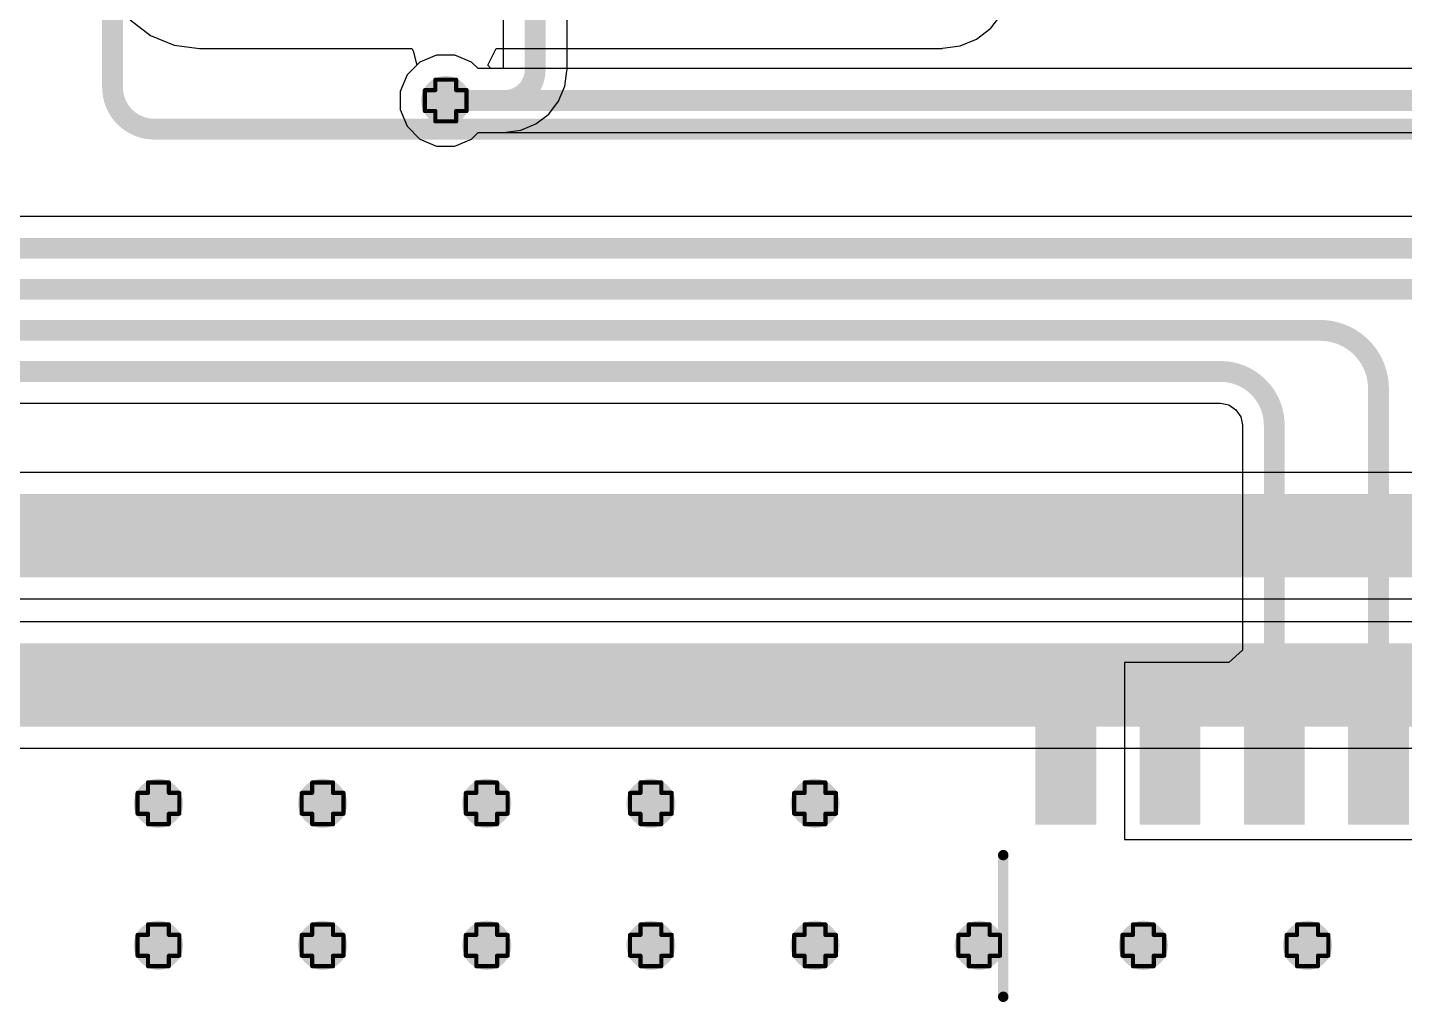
# Model space of a CAD drawing. Header units: inches. Extents: x -0.1 to 10.2, y 0 to 6.5.
# Drawn here: x 3.107 to 3.767, y 2.982 to 3.452 of the extents above; entities that cross this region are included whole.
import ezdxf

# ---------------------------------------------------------------- set-up
doc = ezdxf.new("R2010")
doc.units = ezdxf.units.IN
doc.header["$MEASUREMENT"] = 0
for name, color, linetype in [('Bottom Layer', 5, 'Continuous'), ('Drill Drawing', 1, 'Continuous'), ('Top Layer', 1, 'Continuous'), ('Top Overlay', 2, 'Continuous'), ('Top Paste', 8, 'Continuous'), ('Top Solder', 216, 'Continuous'), ('Via Holes', 16, 'Continuous')]:
    doc.layers.add(name, color=color, linetype=linetype)

# ---------------------------------------------------------------- blocks, each defined once
blk = doc.blocks.new('SOIC_16_300____10')
at = {"layer": 'Top Layer'}
for points in [[(-0.22441, 0.18681), (-0.15945, 0.18681), (-0.15945, 0.16319), (-0.22441, 0.16319)], [(0.15945, 0.18681), (0.22441, 0.18681), (0.22441, 0.16319), (0.15945, 0.16319)], [(-0.22441, 0.13681), (-0.15945, 0.13681), (-0.15945, 0.11319), (-0.22441, 0.11319)], [(0.15945, 0.13681), (0.22441, 0.13681), (0.22441, 0.11319), (0.15945, 0.11319)], [(-0.22441, 0.08681), (-0.15945, 0.08681), (-0.15945, 0.06319), (-0.22441, 0.06319)], [(0.15945, 0.08681), (0.22441, 0.08681), (0.22441, 0.06319), (0.15945, 0.06319)], [(-0.22441, 0.03681), (-0.15945, 0.03681), (-0.15945, 0.01319), (-0.22441, 0.01319)], [(0.15945, 0.03681), (0.22441, 0.03681), (0.22441, 0.01319), (0.15945, 0.01319)], [(-0.22441, -0.01319), (-0.15945, -0.01319), (-0.15945, -0.03681), (-0.22441, -0.03681)], [(0.15945, -0.01319), (0.22441, -0.01319), (0.22441, -0.03681), (0.15945, -0.03681)], [(-0.22441, -0.06319), (-0.15945, -0.06319), (-0.15945, -0.08681), (-0.22441, -0.08681)], [(0.15945, -0.06319), (0.22441, -0.06319), (0.22441, -0.08681), (0.15945, -0.08681)], [(-0.22441, -0.11319), (-0.15945, -0.11319), (-0.15945, -0.13681), (-0.22441, -0.13681)], [(0.15945, -0.11319), (0.22441, -0.11319), (0.22441, -0.13681), (0.15945, -0.13681)], [(-0.22441, -0.16319), (-0.15945, -0.16319), (-0.15945, -0.18681), (-0.22441, -0.18681)], [(0.15945, -0.16319), (0.22441, -0.16319), (0.22441, -0.18681), (0.15945, -0.18681)]]:
    blk.add_hatch(color=1, dxfattribs=at).paths.add_polyline_path(points)
at = {"layer": 'Top Overlay'}
blk.add_hatch(color=2, dxfattribs=at).paths.add_polyline_path([(-0.156, 0.162), (-0.142, 0.162), (-0.142, 0.188), (-0.156, 0.188)])
at = {"layer": 'Top Paste'}
for points in [[(-0.22441, 0.18681), (-0.15945, 0.18681), (-0.15945, 0.16319), (-0.22441, 0.16319)], [(0.15945, 0.18681), (0.22441, 0.18681), (0.22441, 0.16319), (0.15945, 0.16319)], [(-0.22441, 0.13681), (-0.15945, 0.13681), (-0.15945, 0.11319), (-0.22441, 0.11319)], [(0.15945, 0.13681), (0.22441, 0.13681), (0.22441, 0.11319), (0.15945, 0.11319)], [(-0.22441, 0.08681), (-0.15945, 0.08681), (-0.15945, 0.06319), (-0.22441, 0.06319)], [(0.15945, 0.08681), (0.22441, 0.08681), (0.22441, 0.06319), (0.15945, 0.06319)], [(-0.22441, 0.03681), (-0.15945, 0.03681), (-0.15945, 0.01319), (-0.22441, 0.01319)], [(0.15945, 0.03681), (0.22441, 0.03681), (0.22441, 0.01319), (0.15945, 0.01319)], [(-0.22441, -0.01319), (-0.15945, -0.01319), (-0.15945, -0.03681), (-0.22441, -0.03681)], [(0.15945, -0.01319), (0.22441, -0.01319), (0.22441, -0.03681), (0.15945, -0.03681)], [(-0.22441, -0.06319), (-0.15945, -0.06319), (-0.15945, -0.08681), (-0.22441, -0.08681)], [(0.15945, -0.06319), (0.22441, -0.06319), (0.22441, -0.08681), (0.15945, -0.08681)], [(-0.22441, -0.11319), (-0.15945, -0.11319), (-0.15945, -0.13681), (-0.22441, -0.13681)], [(0.15945, -0.11319), (0.22441, -0.11319), (0.22441, -0.13681), (0.15945, -0.13681)], [(-0.22441, -0.16319), (-0.15945, -0.16319), (-0.15945, -0.18681), (-0.22441, -0.18681)], [(0.15945, -0.16319), (0.22441, -0.16319), (0.22441, -0.18681), (0.15945, -0.18681)]]:
    blk.add_hatch(color=8, dxfattribs=at).paths.add_polyline_path(points)
at = {"layer": 'Top Solder'}
for points in [[(-0.22717, 0.18957), (-0.15669, 0.18957), (-0.15669, 0.16043), (-0.22717, 0.16043)], [(0.15669, 0.18957), (0.22717, 0.18957), (0.22717, 0.16043), (0.15669, 0.16043)], [(-0.22717, 0.13957), (-0.15669, 0.13957), (-0.15669, 0.11043), (-0.22717, 0.11043)], [(0.15669, 0.13957), (0.22717, 0.13957), (0.22717, 0.11043), (0.15669, 0.11043)], [(-0.22717, 0.08957), (-0.15669, 0.08957), (-0.15669, 0.06043), (-0.22717, 0.06043)], [(0.15669, 0.08957), (0.22717, 0.08957), (0.22717, 0.06043), (0.15669, 0.06043)], [(-0.22717, 0.03957), (-0.15669, 0.03957), (-0.15669, 0.01043), (-0.22717, 0.01043)], [(0.15669, 0.03957), (0.22717, 0.03957), (0.22717, 0.01043), (0.15669, 0.01043)], [(-0.22717, -0.01043), (-0.15669, -0.01043), (-0.15669, -0.03957), (-0.22717, -0.03957)], [(0.15669, -0.01043), (0.22717, -0.01043), (0.22717, -0.03957), (0.15669, -0.03957)], [(-0.22717, -0.06043), (-0.15669, -0.06043), (-0.15669, -0.08957), (-0.22717, -0.08957)], [(0.15669, -0.06043), (0.22717, -0.06043), (0.22717, -0.08957), (0.15669, -0.08957)], [(-0.22717, -0.11043), (-0.15669, -0.11043), (-0.15669, -0.13957), (-0.22717, -0.13957)], [(0.15669, -0.11043), (0.22717, -0.11043), (0.22717, -0.13957), (0.15669, -0.13957)], [(-0.22717, -0.16043), (-0.15669, -0.16043), (-0.15669, -0.18957), (-0.22717, -0.18957)], [(0.15669, -0.16043), (0.22717, -0.16043), (0.22717, -0.18957), (0.15669, -0.18957)]]:
    blk.add_hatch(color=216, dxfattribs=at).paths.add_polyline_path(points)
at = {"layer": 'Top Overlay', "const_width": 0.00787}
for points in [[(-0.2363, 0.171), (-0.2363, 0.181)], [(-0.2313, 0.176), (-0.2363, 0.181)], [(-0.2363, 0.171), (-0.2313, 0.176)]]:
    blk.add_lwpolyline(points, dxfattribs=at)
at = {"layer": 'Top Overlay', "const_width": 0.00394}
for points in [[(-0.23827, 0.181, 1), (-0.23433, 0.181, 1)], [(-0.23827, 0.181, 1), (-0.23433, 0.181, 1)], [(-0.23327, 0.176, 1), (-0.22933, 0.176, 1)], [(-0.23327, 0.176, 1), (-0.22933, 0.176, 1)], [(-0.23827, 0.171, 1), (-0.23433, 0.171, 1)], [(-0.23827, 0.171, 1), (-0.23433, 0.171, 1)]]:
    blk.add_lwpolyline(points, format="xyb", close=True, dxfattribs=at)

msp = doc.modelspace()

# ---------------------------------------------------------------- hatches: boundary and pattern name
at = {"layer": 'Bottom Layer'}
h = msp.add_hatch(color=5, dxfattribs=at)
edge = h.paths.add_edge_path()
edge.add_arc((3.30709, 3.41732), 0.01181, 0, 360)
h = msp.add_hatch(color=5, dxfattribs=at)
edge = h.paths.add_edge_path()
edge.add_arc((3.16929, 3.08024), 0.01181, 0, 360)
h = msp.add_hatch(color=5, dxfattribs=at)
edge = h.paths.add_edge_path()
edge.add_arc((3.24803, 3.08024), 0.01181, 0, 360)
h = msp.add_hatch(color=5, dxfattribs=at)
edge = h.paths.add_edge_path()
edge.add_arc((3.32677, 3.08024), 0.01181, 0, 360)
h = msp.add_hatch(color=5, dxfattribs=at)
edge = h.paths.add_edge_path()
edge.add_arc((3.40551, 3.08024), 0.01181, 0, 360)
h = msp.add_hatch(color=5, dxfattribs=at)
edge = h.paths.add_edge_path()
edge.add_arc((3.48425, 3.08024), 0.01181, 0, 360)
h = msp.add_hatch(color=5, dxfattribs=at)
edge = h.paths.add_edge_path()
edge.add_arc((3.16929, 3.01213), 0.01181, 0, 360)
h = msp.add_hatch(color=5, dxfattribs=at)
edge = h.paths.add_edge_path()
edge.add_arc((3.24803, 3.01213), 0.01181, 0, 360)
h = msp.add_hatch(color=5, dxfattribs=at)
edge = h.paths.add_edge_path()
edge.add_arc((3.32677, 3.01213), 0.01181, 0, 360)
h = msp.add_hatch(color=5, dxfattribs=at)
edge = h.paths.add_edge_path()
edge.add_arc((3.40551, 3.01213), 0.01181, 0, 360)
h = msp.add_hatch(color=5, dxfattribs=at)
edge = h.paths.add_edge_path()
edge.add_arc((3.48425, 3.01213), 0.01181, 0, 360)
h = msp.add_hatch(color=5, dxfattribs=at)
edge = h.paths.add_edge_path()
edge.add_arc((3.56299, 3.01213), 0.01181, 0, 360)
h = msp.add_hatch(color=5, dxfattribs=at)
edge = h.paths.add_edge_path()
edge.add_arc((3.64173, 3.01213), 0.01181, 0, 360)
h = msp.add_hatch(color=5, dxfattribs=at)
edge = h.paths.add_edge_path()
edge.add_arc((3.72047, 3.01213), 0.01181, 0, 360)
at = {"layer": 'Top Layer'}
h = msp.add_hatch(color=1, dxfattribs=at)
edge = h.paths.add_edge_path()
edge.add_arc((3.30709, 3.41732), 0.01181, 0, 360)
h = msp.add_hatch(color=1, dxfattribs=at)
edge = h.paths.add_edge_path()
edge.add_arc((3.16929, 3.08024), 0.01181, 0, 360)
h = msp.add_hatch(color=1, dxfattribs=at)
edge = h.paths.add_edge_path()
edge.add_arc((3.24803, 3.08024), 0.01181, 0, 360)
h = msp.add_hatch(color=1, dxfattribs=at)
edge = h.paths.add_edge_path()
edge.add_arc((3.32677, 3.08024), 0.01181, 0, 360)
h = msp.add_hatch(color=1, dxfattribs=at)
edge = h.paths.add_edge_path()
edge.add_arc((3.40551, 3.08024), 0.01181, 0, 360)
h = msp.add_hatch(color=1, dxfattribs=at)
edge = h.paths.add_edge_path()
edge.add_arc((3.48425, 3.08024), 0.01181, 0, 360)
h = msp.add_hatch(color=1, dxfattribs=at)
edge = h.paths.add_edge_path()
edge.add_arc((3.16929, 3.01213), 0.01181, 0, 360)
h = msp.add_hatch(color=1, dxfattribs=at)
edge = h.paths.add_edge_path()
edge.add_arc((3.24803, 3.01213), 0.01181, 0, 360)
h = msp.add_hatch(color=1, dxfattribs=at)
edge = h.paths.add_edge_path()
edge.add_arc((3.32677, 3.01213), 0.01181, 0, 360)
h = msp.add_hatch(color=1, dxfattribs=at)
edge = h.paths.add_edge_path()
edge.add_arc((3.40551, 3.01213), 0.01181, 0, 360)
h = msp.add_hatch(color=1, dxfattribs=at)
edge = h.paths.add_edge_path()
edge.add_arc((3.48425, 3.01213), 0.01181, 0, 360)
h = msp.add_hatch(color=1, dxfattribs=at)
edge = h.paths.add_edge_path()
edge.add_arc((3.56299, 3.01213), 0.01181, 0, 360)
h = msp.add_hatch(color=1, dxfattribs=at)
edge = h.paths.add_edge_path()
edge.add_arc((3.64173, 3.01213), 0.01181, 0, 360)
h = msp.add_hatch(color=1, dxfattribs=at)
edge = h.paths.add_edge_path()
edge.add_arc((3.72047, 3.01213), 0.01181, 0, 360)
at = {"layer": 'Via Holes'}
h = msp.add_hatch(color=7, dxfattribs=at)
edge = h.paths.add_edge_path()
edge.add_arc((3.30709, 3.41732), 0.00591, 0, 360)
h = msp.add_hatch(color=7, dxfattribs=at)
edge = h.paths.add_edge_path()
edge.add_arc((3.16929, 3.08024), 0.00591, 0, 360)
h = msp.add_hatch(color=7, dxfattribs=at)
edge = h.paths.add_edge_path()
edge.add_arc((3.24803, 3.08024), 0.00591, 0, 360)
h = msp.add_hatch(color=7, dxfattribs=at)
edge = h.paths.add_edge_path()
edge.add_arc((3.32677, 3.08024), 0.00591, 0, 360)
h = msp.add_hatch(color=7, dxfattribs=at)
edge = h.paths.add_edge_path()
edge.add_arc((3.40551, 3.08024), 0.00591, 0, 360)
h = msp.add_hatch(color=7, dxfattribs=at)
edge = h.paths.add_edge_path()
edge.add_arc((3.48425, 3.08024), 0.00591, 0, 360)
h = msp.add_hatch(color=7, dxfattribs=at)
edge = h.paths.add_edge_path()
edge.add_arc((3.16929, 3.01213), 0.00591, 0, 360)
h = msp.add_hatch(color=7, dxfattribs=at)
edge = h.paths.add_edge_path()
edge.add_arc((3.24803, 3.01213), 0.00591, 0, 360)
h = msp.add_hatch(color=7, dxfattribs=at)
edge = h.paths.add_edge_path()
edge.add_arc((3.32677, 3.01213), 0.00591, 0, 360)
h = msp.add_hatch(color=7, dxfattribs=at)
edge = h.paths.add_edge_path()
edge.add_arc((3.40551, 3.01213), 0.00591, 0, 360)
h = msp.add_hatch(color=7, dxfattribs=at)
edge = h.paths.add_edge_path()
edge.add_arc((3.48425, 3.01213), 0.00591, 0, 360)
h = msp.add_hatch(color=7, dxfattribs=at)
edge = h.paths.add_edge_path()
edge.add_arc((3.56299, 3.01213), 0.00591, 0, 360)
h = msp.add_hatch(color=7, dxfattribs=at)
edge = h.paths.add_edge_path()
edge.add_arc((3.64173, 3.01213), 0.00591, 0, 360)
h = msp.add_hatch(color=7, dxfattribs=at)
edge = h.paths.add_edge_path()
edge.add_arc((3.72047, 3.01213), 0.00591, 0, 360)

# ---------------------------------------------------------------- linework, layer by layer
at = {"layer": 'Bottom Layer'}
for p, q in [((3.36529, 3.43203), (3.36529, 3.7328)), ((3.33471, 3.48878), (3.33471, 3.43265)), ((3.29473, 3.43581), (3.2886, 3.42968)), ((3.30275, 3.43913), (3.29473, 3.43581)), ((3.31142, 3.43913), (3.30275, 3.43913)), ((3.31944, 3.43581), (3.31142, 3.43913)), ((3.32264, 3.43262), (3.31944, 3.43581)), ((3.2886, 3.42968), (3.28528, 3.42166)), ((3.33468, 3.43262), (3.32264, 3.43262)), ((3.33469, 3.43264), (3.33468, 3.43262)), ((3.33471, 3.43265), (3.33469, 3.43264)), ((3.36424, 3.42428), (3.36518, 3.43147)), ((3.36518, 3.43147), (3.36529, 3.43203)), ((3.28528, 3.42166), (3.28528, 3.41298)), ((3.36124, 3.41705), (3.36424, 3.42428)), ((3.35648, 3.41084), (3.36124, 3.41705)), ((3.28528, 3.41298), (3.2886, 3.40497)), ((3.35027, 3.40608), (3.35648, 3.41084)), ((3.2886, 3.40497), (3.29473, 3.39883)), ((3.31944, 3.39883), (3.32264, 3.40203)), ((3.32264, 3.40203), (3.33529, 3.40203)), ((3.33529, 3.40203), (3.33585, 3.40214)), ((3.33585, 3.40214), (3.34305, 3.40309)), ((3.34305, 3.40309), (3.35027, 3.40608)), ((3.29473, 3.39883), (3.30275, 3.39551)), ((3.30275, 3.39551), (3.31142, 3.39551)), ((3.31142, 3.39551), (3.31944, 3.39883)), ((4.25039, 3.23892), (2.97635, 3.23892)), ((2.97635, 3.1784), (4.25039, 3.1784)), ((4.54456, 3.16726), (1.15923, 3.16726)), ((1.15923, 3.10674), (4.54456, 3.10674))]:
    msp.add_line(p, q, dxfattribs=at)
for points, const_width in [([(3.35, 3.43203), (3.35, 3.7328)], 0.01), ([(3.30709, 3.41732), (3.33529, 3.41732)], 0.01), ([(3.0615, 3.20866), (4.00638, 3.20866)], 0.04), ([(1.15923, 3.137), (4.54456, 3.137)], 0.04)]:
    msp.add_lwpolyline(points, dxfattribs=dict(at, const_width=const_width))
at = {"layer": 'Bottom Layer', "const_width": 0.01}
msp.add_lwpolyline([(3.35, 3.43203, -0.414214), (3.33529, 3.41732)], format="xyb", dxfattribs=at)
at = {"layer": 'Bottom Layer', "const_width": 0.005}
for points in [[(3.3475, 3.43203, 1), (3.3525, 3.43203, 1)], [(3.3475, 3.43203, 1), (3.3525, 3.43203, 1)], [(3.30459, 3.41732, 1), (3.30959, 3.41732, 1)], [(3.33279, 3.41732, 1), (3.33779, 3.41732, 1)], [(3.33279, 3.41732, 1), (3.33779, 3.41732, 1)]]:
    msp.add_lwpolyline(points, format="xyb", close=True, dxfattribs=at)
at = {"layer": 'Drill Drawing', "const_width": 0.002}
for points in [[(3.30209, 3.42232), (3.30209, 3.42732)], [(3.30209, 3.42732), (3.31209, 3.42732)], [(3.31209, 3.42232), (3.31209, 3.42732)], [(3.29709, 3.41232), (3.29709, 3.42232)], [(3.29709, 3.42232), (3.30209, 3.42232)], [(3.31209, 3.42232), (3.31709, 3.42232)], [(3.31709, 3.41232), (3.31709, 3.42232)], [(3.29709, 3.41232), (3.30209, 3.41232)], [(3.30209, 3.40732), (3.30209, 3.41232)], [(3.30209, 3.40732), (3.31209, 3.40732)], [(3.31209, 3.41232), (3.31709, 3.41232)], [(3.31209, 3.40732), (3.31209, 3.41232)], [(3.16429, 3.08524), (3.16429, 3.09024)], [(3.16429, 3.09024), (3.17429, 3.09024)], [(3.17429, 3.08524), (3.17429, 3.09024)], [(3.24303, 3.08524), (3.24303, 3.09024)], [(3.24303, 3.09024), (3.25303, 3.09024)], [(3.25303, 3.08524), (3.25303, 3.09024)], [(3.32177, 3.08524), (3.32177, 3.09024)], [(3.32177, 3.09024), (3.33177, 3.09024)], [(3.33177, 3.08524), (3.33177, 3.09024)], [(3.40051, 3.08524), (3.40051, 3.09024)], [(3.40051, 3.09024), (3.41051, 3.09024)], [(3.41051, 3.08524), (3.41051, 3.09024)], [(3.47925, 3.08524), (3.47925, 3.09024)], [(3.47925, 3.09024), (3.48925, 3.09024)], [(3.48925, 3.08524), (3.48925, 3.09024)], [(3.15929, 3.07524), (3.15929, 3.08524)], [(3.15929, 3.08524), (3.16429, 3.08524)], [(3.17429, 3.08524), (3.17929, 3.08524)], [(3.17929, 3.07524), (3.17929, 3.08524)], [(3.23803, 3.07524), (3.23803, 3.08524)], [(3.23803, 3.08524), (3.24303, 3.08524)], [(3.25303, 3.08524), (3.25803, 3.08524)], [(3.25803, 3.07524), (3.25803, 3.08524)], [(3.31677, 3.07524), (3.31677, 3.08524)], [(3.31677, 3.08524), (3.32177, 3.08524)], [(3.33177, 3.08524), (3.33677, 3.08524)], [(3.33677, 3.07524), (3.33677, 3.08524)], [(3.39551, 3.07524), (3.39551, 3.08524)], [(3.39551, 3.08524), (3.40051, 3.08524)], [(3.41051, 3.08524), (3.41551, 3.08524)], [(3.41551, 3.07524), (3.41551, 3.08524)], [(3.47425, 3.07524), (3.47425, 3.08524)], [(3.47425, 3.08524), (3.47925, 3.08524)], [(3.48925, 3.08524), (3.49425, 3.08524)], [(3.49425, 3.07524), (3.49425, 3.08524)], [(3.15929, 3.07524), (3.16429, 3.07524)], [(3.16429, 3.07024), (3.16429, 3.07524)], [(3.16429, 3.07024), (3.17429, 3.07024)], [(3.17429, 3.07524), (3.17929, 3.07524)], [(3.17429, 3.07024), (3.17429, 3.07524)], [(3.23803, 3.07524), (3.24303, 3.07524)], [(3.24303, 3.07024), (3.24303, 3.07524)], [(3.24303, 3.07024), (3.25303, 3.07024)], [(3.25303, 3.07524), (3.25803, 3.07524)], [(3.25303, 3.07024), (3.25303, 3.07524)], [(3.31677, 3.07524), (3.32177, 3.07524)], [(3.32177, 3.07024), (3.32177, 3.07524)], [(3.32177, 3.07024), (3.33177, 3.07024)], [(3.33177, 3.07524), (3.33677, 3.07524)], [(3.33177, 3.07024), (3.33177, 3.07524)], [(3.39551, 3.07524), (3.40051, 3.07524)], [(3.40051, 3.07024), (3.40051, 3.07524)], [(3.40051, 3.07024), (3.41051, 3.07024)], [(3.41051, 3.07524), (3.41551, 3.07524)], [(3.41051, 3.07024), (3.41051, 3.07524)], [(3.47425, 3.07524), (3.47925, 3.07524)], [(3.47925, 3.07024), (3.47925, 3.07524)], [(3.47925, 3.07024), (3.48925, 3.07024)], [(3.48925, 3.07524), (3.49425, 3.07524)], [(3.48925, 3.07024), (3.48925, 3.07524)], [(3.16429, 3.01713), (3.16429, 3.02213)], [(3.16429, 3.02213), (3.17429, 3.02213)], [(3.17429, 3.01713), (3.17429, 3.02213)], [(3.24303, 3.01713), (3.24303, 3.02213)], [(3.24303, 3.02213), (3.25303, 3.02213)], [(3.25303, 3.01713), (3.25303, 3.02213)], [(3.32177, 3.01713), (3.32177, 3.02213)], [(3.32177, 3.02213), (3.33177, 3.02213)], [(3.33177, 3.01713), (3.33177, 3.02213)], [(3.40051, 3.01713), (3.40051, 3.02213)], [(3.40051, 3.02213), (3.41051, 3.02213)], [(3.41051, 3.01713), (3.41051, 3.02213)], [(3.47925, 3.01713), (3.47925, 3.02213)], [(3.47925, 3.02213), (3.48925, 3.02213)], [(3.48925, 3.01713), (3.48925, 3.02213)], [(3.55799, 3.01713), (3.55799, 3.02213)], [(3.55799, 3.02213), (3.56799, 3.02213)], [(3.56799, 3.01713), (3.56799, 3.02213)], [(3.63673, 3.01713), (3.63673, 3.02213)], [(3.63673, 3.02213), (3.64673, 3.02213)], [(3.64673, 3.01713), (3.64673, 3.02213)], [(3.71547, 3.01713), (3.71547, 3.02213)], [(3.71547, 3.02213), (3.72547, 3.02213)], [(3.72547, 3.01713), (3.72547, 3.02213)], [(3.15929, 3.00713), (3.15929, 3.01713)], [(3.15929, 3.01713), (3.16429, 3.01713)], [(3.17429, 3.01713), (3.17929, 3.01713)], [(3.17929, 3.00713), (3.17929, 3.01713)], [(3.23803, 3.00713), (3.23803, 3.01713)], [(3.23803, 3.01713), (3.24303, 3.01713)], [(3.25303, 3.01713), (3.25803, 3.01713)], [(3.25803, 3.00713), (3.25803, 3.01713)], [(3.31677, 3.00713), (3.31677, 3.01713)], [(3.31677, 3.01713), (3.32177, 3.01713)], [(3.33177, 3.01713), (3.33677, 3.01713)], [(3.33677, 3.00713), (3.33677, 3.01713)], [(3.39551, 3.00713), (3.39551, 3.01713)], [(3.39551, 3.01713), (3.40051, 3.01713)], [(3.41051, 3.01713), (3.41551, 3.01713)], [(3.41551, 3.00713), (3.41551, 3.01713)], [(3.47425, 3.00713), (3.47425, 3.01713)], [(3.47425, 3.01713), (3.47925, 3.01713)], [(3.48925, 3.01713), (3.49425, 3.01713)], [(3.49425, 3.00713), (3.49425, 3.01713)], [(3.55299, 3.00713), (3.55299, 3.01713)], [(3.55299, 3.01713), (3.55799, 3.01713)], [(3.56799, 3.01713), (3.57299, 3.01713)], [(3.57299, 3.00713), (3.57299, 3.01713)], [(3.63173, 3.00713), (3.63173, 3.01713)], [(3.63173, 3.01713), (3.63673, 3.01713)], [(3.64673, 3.01713), (3.65173, 3.01713)], [(3.65173, 3.00713), (3.65173, 3.01713)], [(3.71047, 3.00713), (3.71047, 3.01713)], [(3.71047, 3.01713), (3.71547, 3.01713)], [(3.72547, 3.01713), (3.73047, 3.01713)], [(3.73047, 3.00713), (3.73047, 3.01713)], [(3.15929, 3.00713), (3.16429, 3.00713)], [(3.16429, 3.00213), (3.16429, 3.00713)], [(3.17429, 3.00713), (3.17929, 3.00713)], [(3.17429, 3.00213), (3.17429, 3.00713)], [(3.23803, 3.00713), (3.24303, 3.00713)], [(3.24303, 3.00213), (3.24303, 3.00713)], [(3.25303, 3.00713), (3.25803, 3.00713)], [(3.25303, 3.00213), (3.25303, 3.00713)], [(3.31677, 3.00713), (3.32177, 3.00713)], [(3.32177, 3.00213), (3.32177, 3.00713)], [(3.33177, 3.00713), (3.33677, 3.00713)], [(3.33177, 3.00213), (3.33177, 3.00713)], [(3.39551, 3.00713), (3.40051, 3.00713)], [(3.40051, 3.00213), (3.40051, 3.00713)], [(3.41051, 3.00713), (3.41551, 3.00713)], [(3.41051, 3.00213), (3.41051, 3.00713)], [(3.47425, 3.00713), (3.47925, 3.00713)], [(3.47925, 3.00213), (3.47925, 3.00713)], [(3.48925, 3.00713), (3.49425, 3.00713)], [(3.48925, 3.00213), (3.48925, 3.00713)], [(3.55299, 3.00713), (3.55799, 3.00713)], [(3.55799, 3.00213), (3.55799, 3.00713)], [(3.56799, 3.00713), (3.57299, 3.00713)], [(3.56799, 3.00213), (3.56799, 3.00713)], [(3.63173, 3.00713), (3.63673, 3.00713)], [(3.63673, 3.00213), (3.63673, 3.00713)], [(3.64673, 3.00713), (3.65173, 3.00713)], [(3.64673, 3.00213), (3.64673, 3.00713)], [(3.71047, 3.00713), (3.71547, 3.00713)], [(3.71547, 3.00213), (3.71547, 3.00713)], [(3.72547, 3.00713), (3.73047, 3.00713)], [(3.72547, 3.00213), (3.72547, 3.00713)], [(3.16429, 3.00213), (3.17429, 3.00213)], [(3.24303, 3.00213), (3.25303, 3.00213)], [(3.32177, 3.00213), (3.33177, 3.00213)], [(3.40051, 3.00213), (3.41051, 3.00213)], [(3.47925, 3.00213), (3.48925, 3.00213)], [(3.55799, 3.00213), (3.56799, 3.00213)], [(3.63673, 3.00213), (3.64673, 3.00213)], [(3.71547, 3.00213), (3.72547, 3.00213)]]:
    msp.add_lwpolyline(points, dxfattribs=at)
at = {"layer": 'Drill Drawing', "const_width": 0.001}
for points in [[(3.30159, 3.42732, 1), (3.30259, 3.42732, 1)], [(3.30159, 3.42732, 1), (3.30259, 3.42732, 1)], [(3.31159, 3.42732, 1), (3.31259, 3.42732, 1)], [(3.31159, 3.42732, 1), (3.31259, 3.42732, 1)], [(3.29659, 3.42232, 1), (3.29759, 3.42232, 1)], [(3.29659, 3.42232, 1), (3.29759, 3.42232, 1)], [(3.30159, 3.42232, 1), (3.30259, 3.42232, 1)], [(3.30159, 3.42232, 1), (3.30259, 3.42232, 1)], [(3.31159, 3.42232, 1), (3.31259, 3.42232, 1)], [(3.31159, 3.42232, 1), (3.31259, 3.42232, 1)], [(3.31659, 3.42232, 1), (3.31759, 3.42232, 1)], [(3.31659, 3.42232, 1), (3.31759, 3.42232, 1)], [(3.29659, 3.41232, 1), (3.29759, 3.41232, 1)], [(3.29659, 3.41232, 1), (3.29759, 3.41232, 1)], [(3.30159, 3.41232, 1), (3.30259, 3.41232, 1)], [(3.30159, 3.41232, 1), (3.30259, 3.41232, 1)], [(3.30159, 3.40732, 1), (3.30259, 3.40732, 1)], [(3.30159, 3.40732, 1), (3.30259, 3.40732, 1)], [(3.31159, 3.41232, 1), (3.31259, 3.41232, 1)], [(3.31159, 3.41232, 1), (3.31259, 3.41232, 1)], [(3.31159, 3.40732, 1), (3.31259, 3.40732, 1)], [(3.31159, 3.40732, 1), (3.31259, 3.40732, 1)], [(3.31659, 3.41232, 1), (3.31759, 3.41232, 1)], [(3.31659, 3.41232, 1), (3.31759, 3.41232, 1)], [(3.16379, 3.09024, 1), (3.16479, 3.09024, 1)], [(3.16379, 3.09024, 1), (3.16479, 3.09024, 1)], [(3.17379, 3.09024, 1), (3.17479, 3.09024, 1)], [(3.17379, 3.09024, 1), (3.17479, 3.09024, 1)], [(3.24253, 3.09024, 1), (3.24353, 3.09024, 1)], [(3.24253, 3.09024, 1), (3.24353, 3.09024, 1)], [(3.25253, 3.09024, 1), (3.25353, 3.09024, 1)], [(3.25253, 3.09024, 1), (3.25353, 3.09024, 1)], [(3.32127, 3.09024, 1), (3.32227, 3.09024, 1)], [(3.32127, 3.09024, 1), (3.32227, 3.09024, 1)], [(3.33127, 3.09024, 1), (3.33227, 3.09024, 1)], [(3.33127, 3.09024, 1), (3.33227, 3.09024, 1)], [(3.40001, 3.09024, 1), (3.40101, 3.09024, 1)], [(3.40001, 3.09024, 1), (3.40101, 3.09024, 1)], [(3.41001, 3.09024, 1), (3.41101, 3.09024, 1)], [(3.41001, 3.09024, 1), (3.41101, 3.09024, 1)], [(3.47875, 3.09024, 1), (3.47975, 3.09024, 1)], [(3.47875, 3.09024, 1), (3.47975, 3.09024, 1)], [(3.48875, 3.09024, 1), (3.48975, 3.09024, 1)], [(3.48875, 3.09024, 1), (3.48975, 3.09024, 1)], [(3.15879, 3.08524, 1), (3.15979, 3.08524, 1)], [(3.15879, 3.08524, 1), (3.15979, 3.08524, 1)], [(3.16379, 3.08524, 1), (3.16479, 3.08524, 1)], [(3.16379, 3.08524, 1), (3.16479, 3.08524, 1)], [(3.17379, 3.08524, 1), (3.17479, 3.08524, 1)], [(3.17379, 3.08524, 1), (3.17479, 3.08524, 1)], [(3.17879, 3.08524, 1), (3.17979, 3.08524, 1)], [(3.17879, 3.08524, 1), (3.17979, 3.08524, 1)], [(3.23753, 3.08524, 1), (3.23853, 3.08524, 1)], [(3.23753, 3.08524, 1), (3.23853, 3.08524, 1)], [(3.24253, 3.08524, 1), (3.24353, 3.08524, 1)], [(3.24253, 3.08524, 1), (3.24353, 3.08524, 1)], [(3.25253, 3.08524, 1), (3.25353, 3.08524, 1)], [(3.25253, 3.08524, 1), (3.25353, 3.08524, 1)], [(3.25753, 3.08524, 1), (3.25853, 3.08524, 1)], [(3.25753, 3.08524, 1), (3.25853, 3.08524, 1)], [(3.31627, 3.08524, 1), (3.31727, 3.08524, 1)], [(3.31627, 3.08524, 1), (3.31727, 3.08524, 1)], [(3.32127, 3.08524, 1), (3.32227, 3.08524, 1)], [(3.32127, 3.08524, 1), (3.32227, 3.08524, 1)], [(3.33127, 3.08524, 1), (3.33227, 3.08524, 1)], [(3.33127, 3.08524, 1), (3.33227, 3.08524, 1)], [(3.33627, 3.08524, 1), (3.33727, 3.08524, 1)], [(3.33627, 3.08524, 1), (3.33727, 3.08524, 1)], [(3.39501, 3.08524, 1), (3.39601, 3.08524, 1)], [(3.39501, 3.08524, 1), (3.39601, 3.08524, 1)], [(3.40001, 3.08524, 1), (3.40101, 3.08524, 1)], [(3.40001, 3.08524, 1), (3.40101, 3.08524, 1)], [(3.41001, 3.08524, 1), (3.41101, 3.08524, 1)], [(3.41001, 3.08524, 1), (3.41101, 3.08524, 1)], [(3.41501, 3.08524, 1), (3.41601, 3.08524, 1)], [(3.41501, 3.08524, 1), (3.41601, 3.08524, 1)], [(3.47375, 3.08524, 1), (3.47475, 3.08524, 1)], [(3.47375, 3.08524, 1), (3.47475, 3.08524, 1)], [(3.47875, 3.08524, 1), (3.47975, 3.08524, 1)], [(3.47875, 3.08524, 1), (3.47975, 3.08524, 1)], [(3.48875, 3.08524, 1), (3.48975, 3.08524, 1)], [(3.48875, 3.08524, 1), (3.48975, 3.08524, 1)], [(3.49375, 3.08524, 1), (3.49475, 3.08524, 1)], [(3.49375, 3.08524, 1), (3.49475, 3.08524, 1)], [(3.15879, 3.07524, 1), (3.15979, 3.07524, 1)], [(3.15879, 3.07524, 1), (3.15979, 3.07524, 1)], [(3.16379, 3.07524, 1), (3.16479, 3.07524, 1)], [(3.16379, 3.07524, 1), (3.16479, 3.07524, 1)], [(3.16379, 3.07024, 1), (3.16479, 3.07024, 1)], [(3.16379, 3.07024, 1), (3.16479, 3.07024, 1)], [(3.17379, 3.07524, 1), (3.17479, 3.07524, 1)], [(3.17379, 3.07524, 1), (3.17479, 3.07524, 1)], [(3.17379, 3.07024, 1), (3.17479, 3.07024, 1)], [(3.17379, 3.07024, 1), (3.17479, 3.07024, 1)], [(3.17879, 3.07524, 1), (3.17979, 3.07524, 1)], [(3.17879, 3.07524, 1), (3.17979, 3.07524, 1)], [(3.23753, 3.07524, 1), (3.23853, 3.07524, 1)], [(3.23753, 3.07524, 1), (3.23853, 3.07524, 1)], [(3.24253, 3.07524, 1), (3.24353, 3.07524, 1)], [(3.24253, 3.07524, 1), (3.24353, 3.07524, 1)], [(3.24253, 3.07024, 1), (3.24353, 3.07024, 1)], [(3.24253, 3.07024, 1), (3.24353, 3.07024, 1)], [(3.25253, 3.07524, 1), (3.25353, 3.07524, 1)], [(3.25253, 3.07524, 1), (3.25353, 3.07524, 1)], [(3.25253, 3.07024, 1), (3.25353, 3.07024, 1)], [(3.25253, 3.07024, 1), (3.25353, 3.07024, 1)], [(3.25753, 3.07524, 1), (3.25853, 3.07524, 1)], [(3.25753, 3.07524, 1), (3.25853, 3.07524, 1)], [(3.31627, 3.07524, 1), (3.31727, 3.07524, 1)], [(3.31627, 3.07524, 1), (3.31727, 3.07524, 1)], [(3.32127, 3.07524, 1), (3.32227, 3.07524, 1)], [(3.32127, 3.07524, 1), (3.32227, 3.07524, 1)], [(3.32127, 3.07024, 1), (3.32227, 3.07024, 1)], [(3.32127, 3.07024, 1), (3.32227, 3.07024, 1)], [(3.33127, 3.07524, 1), (3.33227, 3.07524, 1)], [(3.33127, 3.07524, 1), (3.33227, 3.07524, 1)], [(3.33127, 3.07024, 1), (3.33227, 3.07024, 1)], [(3.33127, 3.07024, 1), (3.33227, 3.07024, 1)], [(3.33627, 3.07524, 1), (3.33727, 3.07524, 1)], [(3.33627, 3.07524, 1), (3.33727, 3.07524, 1)], [(3.39501, 3.07524, 1), (3.39601, 3.07524, 1)], [(3.39501, 3.07524, 1), (3.39601, 3.07524, 1)], [(3.40001, 3.07524, 1), (3.40101, 3.07524, 1)], [(3.40001, 3.07524, 1), (3.40101, 3.07524, 1)], [(3.40001, 3.07024, 1), (3.40101, 3.07024, 1)], [(3.40001, 3.07024, 1), (3.40101, 3.07024, 1)], [(3.41001, 3.07524, 1), (3.41101, 3.07524, 1)], [(3.41001, 3.07524, 1), (3.41101, 3.07524, 1)], [(3.41001, 3.07024, 1), (3.41101, 3.07024, 1)], [(3.41001, 3.07024, 1), (3.41101, 3.07024, 1)], [(3.41501, 3.07524, 1), (3.41601, 3.07524, 1)], [(3.41501, 3.07524, 1), (3.41601, 3.07524, 1)], [(3.47375, 3.07524, 1), (3.47475, 3.07524, 1)], [(3.47375, 3.07524, 1), (3.47475, 3.07524, 1)], [(3.47875, 3.07524, 1), (3.47975, 3.07524, 1)], [(3.47875, 3.07524, 1), (3.47975, 3.07524, 1)], [(3.47875, 3.07024, 1), (3.47975, 3.07024, 1)], [(3.47875, 3.07024, 1), (3.47975, 3.07024, 1)], [(3.48875, 3.07524, 1), (3.48975, 3.07524, 1)], [(3.48875, 3.07524, 1), (3.48975, 3.07524, 1)], [(3.48875, 3.07024, 1), (3.48975, 3.07024, 1)], [(3.48875, 3.07024, 1), (3.48975, 3.07024, 1)], [(3.49375, 3.07524, 1), (3.49475, 3.07524, 1)], [(3.49375, 3.07524, 1), (3.49475, 3.07524, 1)], [(3.16379, 3.02213, 1), (3.16479, 3.02213, 1)], [(3.16379, 3.02213, 1), (3.16479, 3.02213, 1)], [(3.17379, 3.02213, 1), (3.17479, 3.02213, 1)], [(3.17379, 3.02213, 1), (3.17479, 3.02213, 1)], [(3.24253, 3.02213, 1), (3.24353, 3.02213, 1)], [(3.24253, 3.02213, 1), (3.24353, 3.02213, 1)], [(3.25253, 3.02213, 1), (3.25353, 3.02213, 1)], [(3.25253, 3.02213, 1), (3.25353, 3.02213, 1)], [(3.32127, 3.02213, 1), (3.32227, 3.02213, 1)], [(3.32127, 3.02213, 1), (3.32227, 3.02213, 1)], [(3.33127, 3.02213, 1), (3.33227, 3.02213, 1)], [(3.33127, 3.02213, 1), (3.33227, 3.02213, 1)], [(3.40001, 3.02213, 1), (3.40101, 3.02213, 1)], [(3.40001, 3.02213, 1), (3.40101, 3.02213, 1)], [(3.41001, 3.02213, 1), (3.41101, 3.02213, 1)], [(3.41001, 3.02213, 1), (3.41101, 3.02213, 1)], [(3.47875, 3.02213, 1), (3.47975, 3.02213, 1)], [(3.47875, 3.02213, 1), (3.47975, 3.02213, 1)], [(3.48875, 3.02213, 1), (3.48975, 3.02213, 1)], [(3.48875, 3.02213, 1), (3.48975, 3.02213, 1)], [(3.55749, 3.02213, 1), (3.55849, 3.02213, 1)], [(3.55749, 3.02213, 1), (3.55849, 3.02213, 1)], [(3.56749, 3.02213, 1), (3.56849, 3.02213, 1)], [(3.56749, 3.02213, 1), (3.56849, 3.02213, 1)], [(3.63623, 3.02213, 1), (3.63723, 3.02213, 1)], [(3.63623, 3.02213, 1), (3.63723, 3.02213, 1)], [(3.64623, 3.02213, 1), (3.64723, 3.02213, 1)], [(3.64623, 3.02213, 1), (3.64723, 3.02213, 1)], [(3.71497, 3.02213, 1), (3.71597, 3.02213, 1)], [(3.71497, 3.02213, 1), (3.71597, 3.02213, 1)], [(3.72497, 3.02213, 1), (3.72597, 3.02213, 1)], [(3.72497, 3.02213, 1), (3.72597, 3.02213, 1)], [(3.15879, 3.01713, 1), (3.15979, 3.01713, 1)], [(3.15879, 3.01713, 1), (3.15979, 3.01713, 1)], [(3.16379, 3.01713, 1), (3.16479, 3.01713, 1)], [(3.16379, 3.01713, 1), (3.16479, 3.01713, 1)], [(3.17379, 3.01713, 1), (3.17479, 3.01713, 1)], [(3.17379, 3.01713, 1), (3.17479, 3.01713, 1)], [(3.17879, 3.01713, 1), (3.17979, 3.01713, 1)], [(3.17879, 3.01713, 1), (3.17979, 3.01713, 1)], [(3.23753, 3.01713, 1), (3.23853, 3.01713, 1)], [(3.23753, 3.01713, 1), (3.23853, 3.01713, 1)], [(3.24253, 3.01713, 1), (3.24353, 3.01713, 1)], [(3.24253, 3.01713, 1), (3.24353, 3.01713, 1)], [(3.25253, 3.01713, 1), (3.25353, 3.01713, 1)], [(3.25253, 3.01713, 1), (3.25353, 3.01713, 1)], [(3.25753, 3.01713, 1), (3.25853, 3.01713, 1)], [(3.25753, 3.01713, 1), (3.25853, 3.01713, 1)], [(3.31627, 3.01713, 1), (3.31727, 3.01713, 1)], [(3.31627, 3.01713, 1), (3.31727, 3.01713, 1)], [(3.32127, 3.01713, 1), (3.32227, 3.01713, 1)], [(3.32127, 3.01713, 1), (3.32227, 3.01713, 1)], [(3.33127, 3.01713, 1), (3.33227, 3.01713, 1)], [(3.33127, 3.01713, 1), (3.33227, 3.01713, 1)], [(3.33627, 3.01713, 1), (3.33727, 3.01713, 1)], [(3.33627, 3.01713, 1), (3.33727, 3.01713, 1)], [(3.39501, 3.01713, 1), (3.39601, 3.01713, 1)], [(3.39501, 3.01713, 1), (3.39601, 3.01713, 1)], [(3.40001, 3.01713, 1), (3.40101, 3.01713, 1)], [(3.40001, 3.01713, 1), (3.40101, 3.01713, 1)], [(3.41001, 3.01713, 1), (3.41101, 3.01713, 1)], [(3.41001, 3.01713, 1), (3.41101, 3.01713, 1)], [(3.41501, 3.01713, 1), (3.41601, 3.01713, 1)], [(3.41501, 3.01713, 1), (3.41601, 3.01713, 1)], [(3.47375, 3.01713, 1), (3.47475, 3.01713, 1)], [(3.47375, 3.01713, 1), (3.47475, 3.01713, 1)], [(3.47875, 3.01713, 1), (3.47975, 3.01713, 1)], [(3.47875, 3.01713, 1), (3.47975, 3.01713, 1)], [(3.48875, 3.01713, 1), (3.48975, 3.01713, 1)], [(3.48875, 3.01713, 1), (3.48975, 3.01713, 1)], [(3.49375, 3.01713, 1), (3.49475, 3.01713, 1)], [(3.49375, 3.01713, 1), (3.49475, 3.01713, 1)], [(3.55249, 3.01713, 1), (3.55349, 3.01713, 1)], [(3.55249, 3.01713, 1), (3.55349, 3.01713, 1)], [(3.55749, 3.01713, 1), (3.55849, 3.01713, 1)], [(3.55749, 3.01713, 1), (3.55849, 3.01713, 1)], [(3.56749, 3.01713, 1), (3.56849, 3.01713, 1)], [(3.56749, 3.01713, 1), (3.56849, 3.01713, 1)], [(3.57249, 3.01713, 1), (3.57349, 3.01713, 1)], [(3.57249, 3.01713, 1), (3.57349, 3.01713, 1)], [(3.63123, 3.01713, 1), (3.63223, 3.01713, 1)], [(3.63123, 3.01713, 1), (3.63223, 3.01713, 1)], [(3.63623, 3.01713, 1), (3.63723, 3.01713, 1)], [(3.63623, 3.01713, 1), (3.63723, 3.01713, 1)], [(3.64623, 3.01713, 1), (3.64723, 3.01713, 1)], [(3.64623, 3.01713, 1), (3.64723, 3.01713, 1)], [(3.65123, 3.01713, 1), (3.65223, 3.01713, 1)], [(3.65123, 3.01713, 1), (3.65223, 3.01713, 1)], [(3.70997, 3.01713, 1), (3.71097, 3.01713, 1)], [(3.70997, 3.01713, 1), (3.71097, 3.01713, 1)], [(3.71497, 3.01713, 1), (3.71597, 3.01713, 1)], [(3.71497, 3.01713, 1), (3.71597, 3.01713, 1)], [(3.72497, 3.01713, 1), (3.72597, 3.01713, 1)], [(3.72497, 3.01713, 1), (3.72597, 3.01713, 1)], [(3.72997, 3.01713, 1), (3.73097, 3.01713, 1)], [(3.72997, 3.01713, 1), (3.73097, 3.01713, 1)], [(3.15879, 3.00713, 1), (3.15979, 3.00713, 1)], [(3.15879, 3.00713, 1), (3.15979, 3.00713, 1)], [(3.16379, 3.00713, 1), (3.16479, 3.00713, 1)], [(3.16379, 3.00713, 1), (3.16479, 3.00713, 1)], [(3.17379, 3.00713, 1), (3.17479, 3.00713, 1)], [(3.17379, 3.00713, 1), (3.17479, 3.00713, 1)], [(3.17879, 3.00713, 1), (3.17979, 3.00713, 1)], [(3.17879, 3.00713, 1), (3.17979, 3.00713, 1)], [(3.23753, 3.00713, 1), (3.23853, 3.00713, 1)], [(3.23753, 3.00713, 1), (3.23853, 3.00713, 1)], [(3.24253, 3.00713, 1), (3.24353, 3.00713, 1)], [(3.24253, 3.00713, 1), (3.24353, 3.00713, 1)], [(3.25253, 3.00713, 1), (3.25353, 3.00713, 1)], [(3.25253, 3.00713, 1), (3.25353, 3.00713, 1)], [(3.25753, 3.00713, 1), (3.25853, 3.00713, 1)], [(3.25753, 3.00713, 1), (3.25853, 3.00713, 1)], [(3.31627, 3.00713, 1), (3.31727, 3.00713, 1)], [(3.31627, 3.00713, 1), (3.31727, 3.00713, 1)], [(3.32127, 3.00713, 1), (3.32227, 3.00713, 1)], [(3.32127, 3.00713, 1), (3.32227, 3.00713, 1)], [(3.33127, 3.00713, 1), (3.33227, 3.00713, 1)], [(3.33127, 3.00713, 1), (3.33227, 3.00713, 1)], [(3.33627, 3.00713, 1), (3.33727, 3.00713, 1)], [(3.33627, 3.00713, 1), (3.33727, 3.00713, 1)], [(3.39501, 3.00713, 1), (3.39601, 3.00713, 1)], [(3.39501, 3.00713, 1), (3.39601, 3.00713, 1)], [(3.40001, 3.00713, 1), (3.40101, 3.00713, 1)], [(3.40001, 3.00713, 1), (3.40101, 3.00713, 1)], [(3.41001, 3.00713, 1), (3.41101, 3.00713, 1)], [(3.41001, 3.00713, 1), (3.41101, 3.00713, 1)], [(3.41501, 3.00713, 1), (3.41601, 3.00713, 1)], [(3.41501, 3.00713, 1), (3.41601, 3.00713, 1)], [(3.47375, 3.00713, 1), (3.47475, 3.00713, 1)], [(3.47375, 3.00713, 1), (3.47475, 3.00713, 1)], [(3.47875, 3.00713, 1), (3.47975, 3.00713, 1)], [(3.47875, 3.00713, 1), (3.47975, 3.00713, 1)], [(3.48875, 3.00713, 1), (3.48975, 3.00713, 1)], [(3.48875, 3.00713, 1), (3.48975, 3.00713, 1)], [(3.49375, 3.00713, 1), (3.49475, 3.00713, 1)], [(3.49375, 3.00713, 1), (3.49475, 3.00713, 1)], [(3.55249, 3.00713, 1), (3.55349, 3.00713, 1)], [(3.55249, 3.00713, 1), (3.55349, 3.00713, 1)], [(3.55749, 3.00713, 1), (3.55849, 3.00713, 1)], [(3.55749, 3.00713, 1), (3.55849, 3.00713, 1)], [(3.56749, 3.00713, 1), (3.56849, 3.00713, 1)], [(3.56749, 3.00713, 1), (3.56849, 3.00713, 1)], [(3.57249, 3.00713, 1), (3.57349, 3.00713, 1)], [(3.57249, 3.00713, 1), (3.57349, 3.00713, 1)], [(3.63123, 3.00713, 1), (3.63223, 3.00713, 1)], [(3.63123, 3.00713, 1), (3.63223, 3.00713, 1)], [(3.63623, 3.00713, 1), (3.63723, 3.00713, 1)], [(3.63623, 3.00713, 1), (3.63723, 3.00713, 1)], [(3.64623, 3.00713, 1), (3.64723, 3.00713, 1)], [(3.64623, 3.00713, 1), (3.64723, 3.00713, 1)], [(3.65123, 3.00713, 1), (3.65223, 3.00713, 1)], [(3.65123, 3.00713, 1), (3.65223, 3.00713, 1)], [(3.70997, 3.00713, 1), (3.71097, 3.00713, 1)], [(3.70997, 3.00713, 1), (3.71097, 3.00713, 1)], [(3.71497, 3.00713, 1), (3.71597, 3.00713, 1)], [(3.71497, 3.00713, 1), (3.71597, 3.00713, 1)], [(3.72497, 3.00713, 1), (3.72597, 3.00713, 1)], [(3.72497, 3.00713, 1), (3.72597, 3.00713, 1)], [(3.72997, 3.00713, 1), (3.73097, 3.00713, 1)], [(3.72997, 3.00713, 1), (3.73097, 3.00713, 1)], [(3.16379, 3.00213, 1), (3.16479, 3.00213, 1)], [(3.16379, 3.00213, 1), (3.16479, 3.00213, 1)], [(3.17379, 3.00213, 1), (3.17479, 3.00213, 1)], [(3.17379, 3.00213, 1), (3.17479, 3.00213, 1)], [(3.24253, 3.00213, 1), (3.24353, 3.00213, 1)], [(3.24253, 3.00213, 1), (3.24353, 3.00213, 1)], [(3.25253, 3.00213, 1), (3.25353, 3.00213, 1)], [(3.25253, 3.00213, 1), (3.25353, 3.00213, 1)], [(3.32127, 3.00213, 1), (3.32227, 3.00213, 1)], [(3.32127, 3.00213, 1), (3.32227, 3.00213, 1)], [(3.33127, 3.00213, 1), (3.33227, 3.00213, 1)], [(3.33127, 3.00213, 1), (3.33227, 3.00213, 1)], [(3.40001, 3.00213, 1), (3.40101, 3.00213, 1)], [(3.40001, 3.00213, 1), (3.40101, 3.00213, 1)], [(3.41001, 3.00213, 1), (3.41101, 3.00213, 1)], [(3.41001, 3.00213, 1), (3.41101, 3.00213, 1)], [(3.47875, 3.00213, 1), (3.47975, 3.00213, 1)], [(3.47875, 3.00213, 1), (3.47975, 3.00213, 1)], [(3.48875, 3.00213, 1), (3.48975, 3.00213, 1)], [(3.48875, 3.00213, 1), (3.48975, 3.00213, 1)], [(3.55749, 3.00213, 1), (3.55849, 3.00213, 1)], [(3.55749, 3.00213, 1), (3.55849, 3.00213, 1)], [(3.56749, 3.00213, 1), (3.56849, 3.00213, 1)], [(3.56749, 3.00213, 1), (3.56849, 3.00213, 1)], [(3.63623, 3.00213, 1), (3.63723, 3.00213, 1)], [(3.63623, 3.00213, 1), (3.63723, 3.00213, 1)], [(3.64623, 3.00213, 1), (3.64723, 3.00213, 1)], [(3.64623, 3.00213, 1), (3.64723, 3.00213, 1)], [(3.71497, 3.00213, 1), (3.71597, 3.00213, 1)], [(3.71497, 3.00213, 1), (3.71597, 3.00213, 1)], [(3.72497, 3.00213, 1), (3.72597, 3.00213, 1)], [(3.72497, 3.00213, 1), (3.72597, 3.00213, 1)]]:
    msp.add_lwpolyline(points, format="xyb", close=True, dxfattribs=at)
at = {"layer": 'Top Layer'}
for p, q in [((3.1558, 3.45597), (3.1655, 3.44852)), ((3.5686, 3.45203), (3.57385, 3.45887)), ((3.1655, 3.44852), (3.1768, 3.44384)), ((3.56176, 3.44679), (3.5686, 3.45203)), ((3.1768, 3.44384), (3.18893, 3.44224)), ((3.18893, 3.44224), (3.18893, 3.44235)), ((3.18893, 3.44235), (3.29082, 3.44235)), ((3.29082, 3.44235), (3.2915, 3.44122)), ((3.2915, 3.44122), (3.29327, 3.43435)), ((3.32736, 3.43435), (3.33126, 3.44235)), ((3.33126, 3.44235), (3.54526, 3.44235)), ((3.54526, 3.44235), (3.54542, 3.44239)), ((3.54542, 3.44239), (3.5538, 3.44349)), ((3.5538, 3.44349), (3.56176, 3.44679)), ((3.2886, 3.42968), (3.28528, 3.42166)), ((3.29327, 3.43435), (3.2886, 3.42968)), ((3.32872, 3.43262), (3.32736, 3.43435)), ((4.43512, 3.43262), (3.32872, 3.43262)), ((3.28528, 3.42166), (3.28528, 3.41298)), ((3.28528, 3.41298), (3.2886, 3.40497)), ((3.2886, 3.40497), (3.29473, 3.39883)), ((3.31944, 3.39883), (3.32264, 3.40203)), ((3.32264, 3.40203), (4.43512, 3.40203)), ((3.29473, 3.39883), (3.30275, 3.39551)), ((3.30275, 3.39551), (3.31142, 3.39551)), ((3.31142, 3.39551), (3.31944, 3.39883)), ((3.82216, 3.36175), (2.83591, 3.36175)), ((2.92287, 3.27211), (3.6787, 3.27211)), ((3.6787, 3.27211), (3.6787, 3.2721)), ((3.6787, 3.2721), (3.68273, 3.2713)), ((3.68273, 3.2713), (3.68615, 3.26902)), ((3.68615, 3.26902), (3.68843, 3.2656)), ((3.68843, 3.2656), (3.68923, 3.26158)), ((3.68923, 3.26158), (3.68923, 3.26158)), ((3.68923, 3.26158), (3.68923, 3.15377)), ((3.68923, 3.15377), (3.68272, 3.1478)), ((3.67472, 3.1478), (3.63272, 3.1478)), ((3.63272, 3.1478), (3.63272, 3.06283)), ((3.67634, 3.1478), (3.67472, 3.1478)), ((3.68272, 3.1478), (3.67634, 3.1478)), ((3.63272, 3.06283), (3.67472, 3.06283)), ((3.67472, 3.06283), (3.67634, 3.06283)), ((3.67634, 3.06283), (3.68272, 3.06283)), ((3.68272, 3.06283), (3.68434, 3.06283)), ((3.68434, 3.06283), (3.72634, 3.06283)), ((3.72634, 3.06283), (3.72634, 3.06283)), ((3.72634, 3.06283), (3.73272, 3.06283)), ((3.73272, 3.06283), (3.73272, 3.06283)), ((3.73272, 3.06283), (3.77634, 3.06283))]:
    msp.add_line(p, q, dxfattribs=at)
at = {"layer": 'Top Layer', "const_width": 0.01}
for points in [[(3.30709, 3.41732), (4.43512, 3.41732)], [(2.63777, 3.34646), (3.82216, 3.34646)], [(2.6169, 3.32677), (3.77943, 3.32677)], [(2.60477, 3.30709), (3.72652, 3.30709)], [(2.58496, 3.2874), (3.6787, 3.2874)], [(3.75453, 3.10139), (3.75453, 3.27908)], [(3.70453, 3.10139), (3.70453, 3.26158)]]:
    msp.add_lwpolyline(points, dxfattribs=at)
at = {"layer": 'Top Layer', "const_width": 0.005}
for points in [[(3.30459, 3.41732, 1), (3.30959, 3.41732, 1)], [(3.72402, 3.30709, 1), (3.72902, 3.30709, 1)], [(3.72402, 3.30709, 1), (3.72902, 3.30709, 1)], [(3.6762, 3.2874, 1), (3.6812, 3.2874, 1)], [(3.6762, 3.2874, 1), (3.6812, 3.2874, 1)], [(3.75203, 3.27908, 1), (3.75703, 3.27908, 1)], [(3.75203, 3.27908, 1), (3.75703, 3.27908, 1)], [(3.70203, 3.26158, 1), (3.70703, 3.26158, 1)], [(3.70203, 3.26158, 1), (3.70703, 3.26158, 1)], [(3.70203, 3.10139, 1), (3.70703, 3.10139, 1)], [(3.75203, 3.10139, 1), (3.75703, 3.10139, 1)]]:
    msp.add_lwpolyline(points, format="xyb", close=True, dxfattribs=at)
at = {"layer": 'Top Layer', "const_width": 0.01}
for points in [[(3.72652, 3.30709, -0.414214), (3.75453, 3.27908)], [(3.6787, 3.2874, -0.414214), (3.70453, 3.26158)]]:
    msp.add_lwpolyline(points, format="xyb", dxfattribs=at)
at = {"layer": 'Top Overlay'}
for points, const_width in [([(3.1473, 3.4236), (3.1473, 3.9386)], 0.01), ([(3.1673, 3.4036), (4.60329, 3.4036)], 0.01), ([(3.57453, 2.98745), (3.57453, 3.05539)], 0.005)]:
    msp.add_lwpolyline(points, dxfattribs=dict(at, const_width=const_width))
for points, const_width in [([(3.1448, 3.4236, 1), (3.1498, 3.4236, 1)], 0.005), ([(3.1448, 3.4236, 1), (3.1498, 3.4236, 1)], 0.005), ([(3.1648, 3.4036, 1), (3.1698, 3.4036, 1)], 0.005), ([(3.1648, 3.4036, 1), (3.1698, 3.4036, 1)], 0.005), ([(3.57328, 3.05539, 1), (3.57578, 3.05539, 1)], 0.0025), ([(3.57328, 2.98745, 1), (3.57578, 2.98745, 1)], 0.0025)]:
    msp.add_lwpolyline(points, format="xyb", close=True, dxfattribs=dict(at, const_width=const_width))
at = {"layer": 'Top Overlay', "const_width": 0.01}
msp.add_lwpolyline([(3.1673, 3.4036, -0.414214), (3.1473, 3.4236)], format="xyb", dxfattribs=at)

# ---------------------------------------------------------------- block references
at = {"rotation": 270}
msp.add_blockref('SOIC_16_300____10', (3.77953, 2.91339), dxfattribs=at)

doc.saveas('drawing.dxf')
